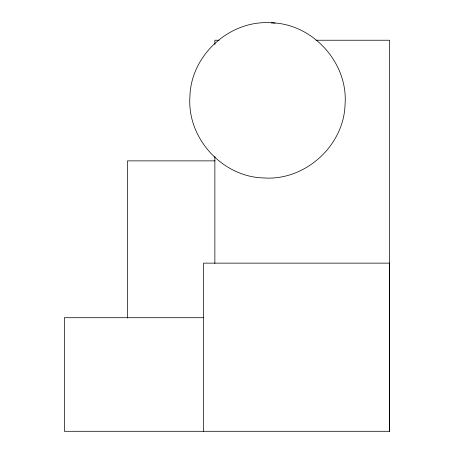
<?xml version="1.0" encoding="UTF-8"?>
<svg xmlns="http://www.w3.org/2000/svg" width="454" height="454" viewBox="0 0 454 454"><rect width="100%" height="100%" fill="white"/><g stroke="black" fill="none" stroke-linecap="round" stroke-linejoin="round"><path stroke-width="0.68" d="M271.305 22.791C229.9 19.715 190.918 55.053 189.92 96.56C186.844 137.965 222.182 176.952 263.689 177.945C305.077 181.004 344.087 145.694 345.074 104.182C348.15 62.777 312.812 23.79 271.31 22.791L275.101 23.075M219.112 40.236L214.867 40.236L214.867 44.486M316.018 40.236L389.583 40.236L389.583 431.3M215.02 160.869L127.489 160.869L127.489 318.033M203.732 317.709L64.343 317.709L64.343 431.3L389.657 431.3L389.657 263.138L203.54 263.138L203.54 431.3M214.867 156.42L214.867 263.399"/></g></svg>
